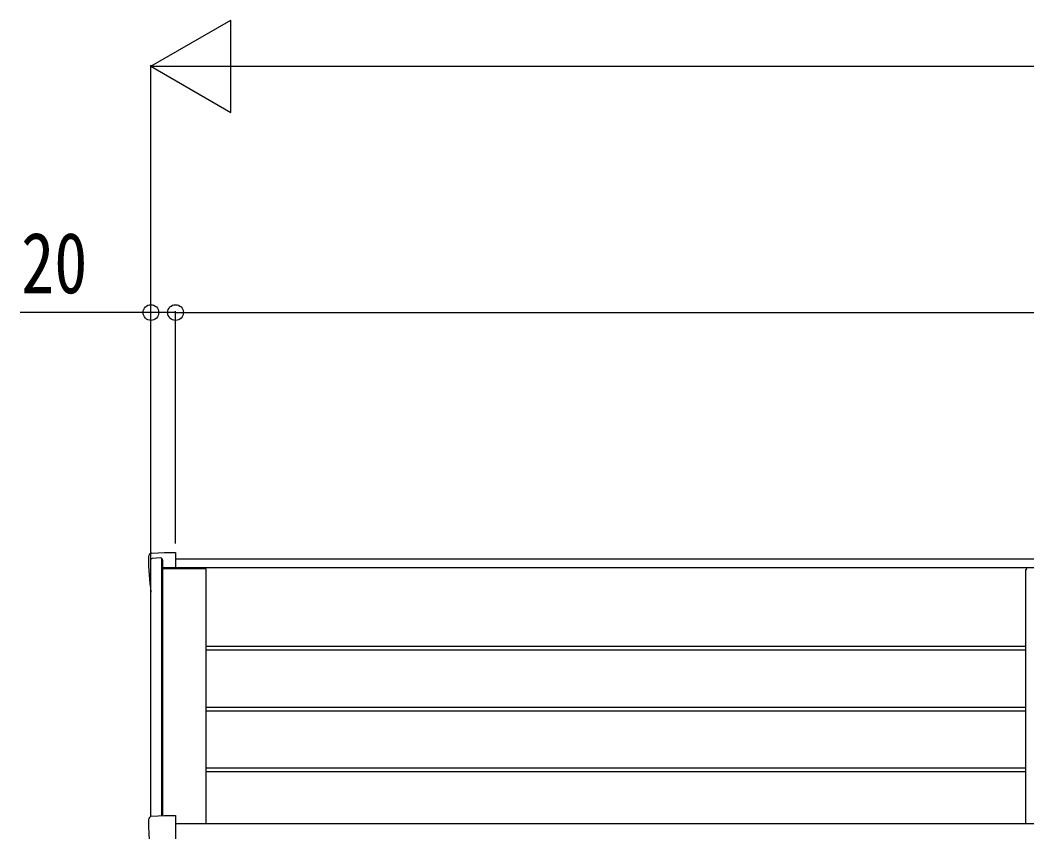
# Model space of a CAD drawing. Units: millimetres, scale not verified. Extents: x -6308 to 6308, y -4455 to 4455.
# Drawn here: x -4579 to -3760, y 1082 to 1741 of the extents above; entities that cross this region are included whole.
import ezdxf
from ezdxf.enums import TextEntityAlignment as Align

# ---------------------------------------------------------------- set-up
doc = ezdxf.new("R2010")
doc.units = ezdxf.units.MM
doc.header["$LTSCALE"] = 30
for name, color, linetype in [('0-3_YKK_13', 4, 'Continuous'), ('0-4_YKK_A1', 4, 'Continuous'), ('0-5_YKK_D', 6, 'Continuous')]:
    doc.layers.add(name, color=color, linetype=linetype)
doc.styles.add('ＭＳ ゴシック', font='')
doc.styles.get('ＭＳ ゴシック').set_extended_font_data('MS Gothic')

msp = doc.modelspace()

# ---------------------------------------------------------------- linework, layer by layer
at = {"layer": '0-3_YKK_13'}
for p, q in [((-4474.35, 1305.15), (-4474.35, 1304.67)), ((-4471.51, 1308.14), (-4461.41, 1308.67)), ((-4461.41, 1308.67), (-4452.35, 1308.67)), ((-4452.35, 1308.67), (-4452.35, 1296.26)), ((-4474.35, 1091.4), (-4474.35, 1090.93)), ((-4471.51, 1094.4), (-4461.41, 1094.93)), ((-4461.41, 1094.93), (-4452.35, 1094.93)), ((-4452.35, 1094.93), (-4452.35, 1032.57))]:
    msp.add_line(p, q, dxfattribs=at)
for centre, radius, start, end in [((-4471.35, 1305.15), 3, 93, 180), ((-4272.35, 1304.67), 202, 180, 188.06898), ((-4471.35, 1091.4), 3, 93, 180), ((-4272.35, 1090.93), 202, 180, 191.90213)]:
    msp.add_arc(centre, radius, start, end, dxfattribs=at)
at = {"layer": '0-4_YKK_A1'}
for p, q in [((-4472.35, 1094.23), (-4472.35, 1302.83)), ((-4464.22, 1304.21), (-4471.41, 1303.83)), ((-4463.35, 1094.82), (-4463.35, 1303.79)), ((-4462.66, 1301.98), (-4463.23, 1303.55)), ((-4462.65, 1094.86), (-4462.66, 1301.98)), ((-4452.35, 1303.56), (-156.35, 1303.56)), ((-146.05, 1296.26), (-4462.65, 1296.26)), ((-3761.35, 1294.34), (-3761.35, 1088.53)), ((-3761.35, 1232.31), (-4427.35, 1232.31)), ((-3761.35, 1229.33), (-4427.35, 1229.33)), ((-3761.35, 1182.87), (-4427.35, 1182.87)), ((-3761.35, 1179.89), (-4427.35, 1179.89)), ((-3761.38, 1130.4), (-4427.38, 1130.4)), ((-3761.35, 1133.43), (-4427.35, 1133.43)), ((-4452.35, 1088.53), (-156.35, 1088.53))]:
    msp.add_line(p, q, dxfattribs=at)
msp.add_lwpolyline([(-4427.35, 1088.53), (-4427.35, 1295.41), (-4462.66, 1295.41)], dxfattribs=at)
for centre, radius, start, end in [((-4471.35, 1302.83), 1, 93, 180), ((-4464.17, 1303.21), 1, 20, 93), ((-3760.36, 1294.34), 0.997, 90.66782, 179.85648)]:
    msp.add_arc(centre, radius, start, end, dxfattribs=at)
at = {"layer": '0-5_YKK_D'}
for p, q in [((-4472.35, 1703.56), (-4407.4, 1741.06)), ((-4407.4, 1666.06), (-4407.4, 1741.06)), ((-4472.35, 1254.03), (-4472.35, 1704.56)), ((-4472.35, 1703.56), (-4407.4, 1666.06)), ((-4472.35, 1703.56), (-4342.45, 1703.56)), ((-4397.35, 1703.56), (-211.35, 1703.56)), ((-4472.35, 1316.03), (-4472.35, 1504.56)), ((-4452.35, 1316.03), (-4452.35, 1504.56)), ((-4452.35, 1316.03), (-4452.35, 1504.56)), ((-4452.35, 1503.56), (-156.35, 1503.56))]:
    msp.add_line(p, q, dxfattribs=at)
msp.add_lwpolyline([(-4452.35, 1503.56), (-4472.35, 1503.56), (-4578.65, 1503.56)], dxfattribs=at)
for centre in [(-4472.35, 1503.56), (-4452.35, 1503.56), (-4452.35, 1503.56)]:
    msp.add_circle(centre, 6.38, dxfattribs=at)

# ---------------------------------------------------------------- texts
at = {"layer": '0-5_YKK_D', "style": 'ＭＳ ゴシック', "width": 0.8}
msp.add_text('20', height=49.49, dxfattribs=at).set_placement((-4577.85, 1504.36), align=Align.BOTTOM_LEFT)

doc.saveas('drawing.dxf')
